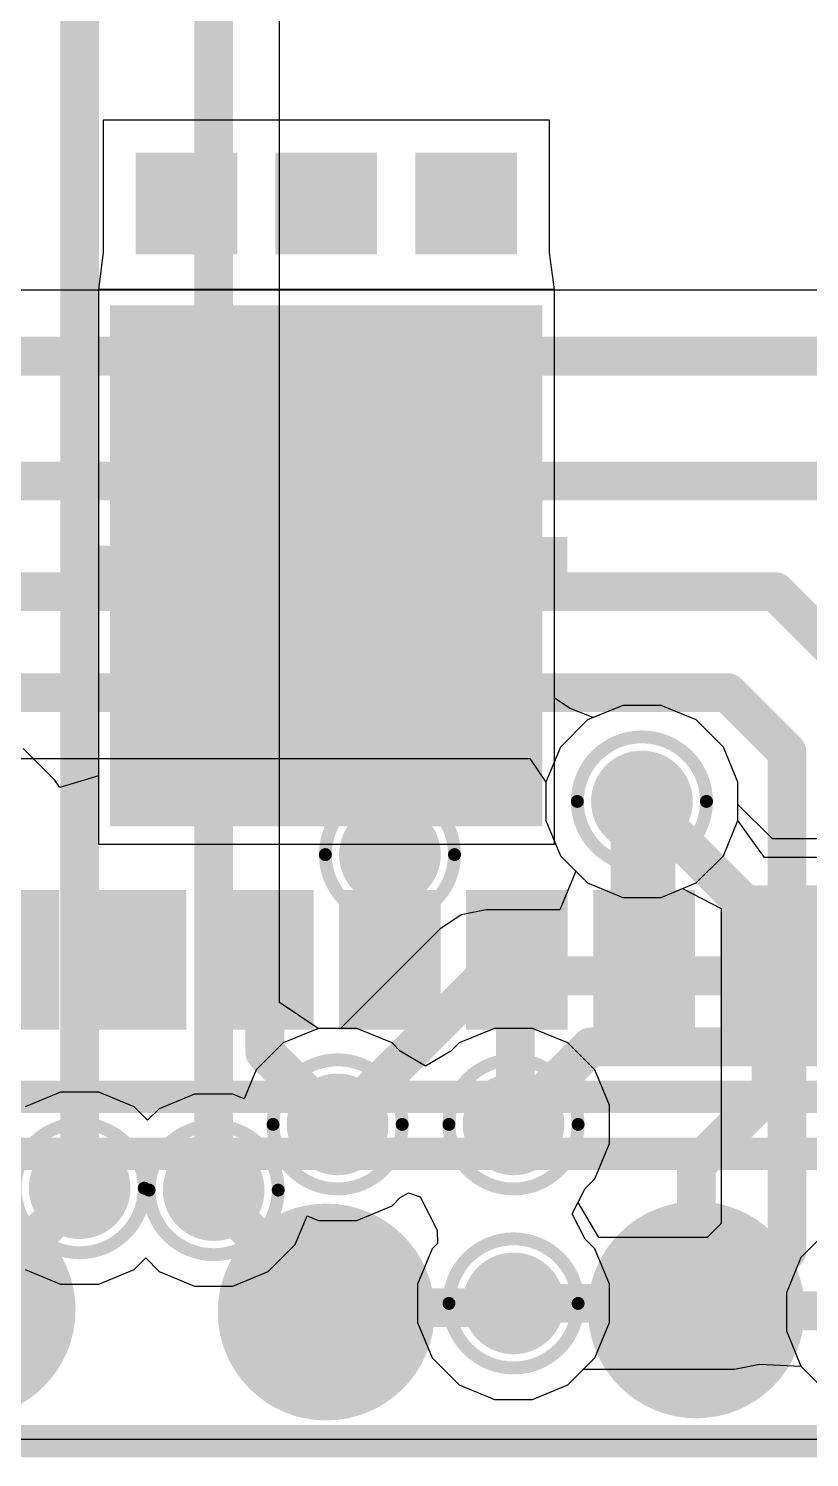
# Model space of a CAD drawing. Header units: inches. Extents: x -10 to 344, y -7 to 75.
# Drawn here: x 34.79 to 37.86, y 0.19 to 5.81 of the extents above; entities that cross this region are included whole.
import ezdxf

# ---------------------------------------------------------------- set-up
doc = ezdxf.new("R2010")
doc.units = ezdxf.units.IN
for name, color, linetype in [('Bottom Layer', 5, 'Continuous'), ('Bottom Paste', 16, 'Continuous'), ('Bottom Solder', 6, 'Continuous'), ('Drill Drawing', 1, 'Continuous'), ('Mid Layer 1', 16, 'Continuous'), ('Mid Layer 2', 76, 'Continuous'), ('Top Layer', 1, 'Continuous'), ('Top Overlay', 2, 'Continuous'), ('Top Paste', 8, 'Continuous'), ('Top Solder', 216, 'Continuous'), ('Via Holes', 16, 'Continuous')]:
    doc.layers.add(name, color=color, linetype=linetype)

# ---------------------------------------------------------------- blocks, each defined once
blk = doc.blocks.new('NRF9151_LACA_R_30')
at = {"layer": 'Top Layer'}
for points in [[(-1.59999934, 5.35000327), (-1.59999934, 4.90000417), (-1.89999874, 4.90000417), (-1.89999874, 5.35000327)], [(-1.0999978, 5.35000327), (-1.0999978, 4.90000417), (-1.3999972, 4.90000417), (-1.3999972, 5.35000327)], [(-0.5999987999999999, 5.35000327), (-0.5999987999999999, 4.90000417), (-0.8999982, 4.90000417), (-0.8999982, 5.35000327)], [(-0.09999726000000002, 5.35000327), (-0.09999725999999998, 4.90000417), (-0.3999966599999999, 4.90000417), (-0.3999966599999999, 5.35000327)], [(0.40000174, 5.35000327), (0.40000174, 4.90000417), (0.10000234, 4.90000417), (0.10000234, 5.35000327)], [(0.9000032799999999, 5.35000327), (0.9000032799999999, 4.90000417), (0.6000038799999999, 4.90000417), (0.6000038799999999, 5.35000327)], [(1.39997688, 5.35000327), (1.39997688, 4.90000417), (1.09997748, 4.90000417), (1.09997748, 5.35000327)], [(-0.79999713, 4.55000487), (0.8000022099999999, 4.55000487), (0.8000022099999999, 2.60000369), (-0.79999713, 2.60000369)], [(-0.3999966599999999, 2.30000302), (-0.3999966599999999, 2.00000362), (-0.69999606, 2.00000362), (-0.69999606, 2.30000302)], [(0.15000224, 2.30000302), (0.15000224, 2.00000362), (-0.14999716, 2.00000362), (-0.14999716, 2.30000302)], [(0.7000011399999999, 2.30000302), (0.7000011399999999, 2.00000362), (0.40000174, 2.00000362), (0.40000174, 2.30000302)]]:
    blk.add_hatch(color=1, dxfattribs=at).paths.add_polyline_path(points)
at = {"layer": 'Top Paste'}
for points in [[(-1.59999934, 5.35000327), (-1.59999934, 4.90000417), (-1.89999874, 4.90000417), (-1.89999874, 5.35000327)], [(-1.0999978, 5.35000327), (-1.0999978, 4.90000417), (-1.3999972, 4.90000417), (-1.3999972, 5.35000327)], [(-0.5999987999999999, 5.35000327), (-0.5999987999999999, 4.90000417), (-0.8999982, 4.90000417), (-0.8999982, 5.35000327)], [(-0.09999726000000002, 5.35000327), (-0.09999725999999998, 4.90000417), (-0.3999966599999999, 4.90000417), (-0.3999966599999999, 5.35000327)], [(0.40000174, 5.35000327), (0.40000174, 4.90000417), (0.10000234, 4.90000417), (0.10000234, 5.35000327)], [(0.9000032799999999, 5.35000327), (0.9000032799999999, 4.90000417), (0.6000038799999999, 4.90000417), (0.6000038799999999, 5.35000327)], [(1.39997688, 5.35000327), (1.39997688, 4.90000417), (1.09997748, 4.90000417), (1.09997748, 5.35000327)], [(-0.79999713, 4.55000487), (0.8000022099999999, 4.55000487), (0.8000022099999999, 2.60000369), (-0.79999713, 2.60000369)], [(-0.3999966599999999, 2.30000302), (-0.3999966599999999, 2.00000362), (-0.69999606, 2.00000362), (-0.69999606, 2.30000302)], [(0.15000224, 2.30000302), (0.15000224, 2.00000362), (-0.14999716, 2.00000362), (-0.14999716, 2.30000302)], [(0.7000011399999999, 2.30000302), (0.7000011399999999, 2.00000362), (0.40000174, 2.00000362), (0.40000174, 2.30000302)]]:
    blk.add_hatch(color=8, dxfattribs=at).paths.add_polyline_path(points)
at = {"layer": 'Top Solder'}
for points in [[(-1.54999944, 5.40000317), (-1.54999944, 4.850004269999999), (-1.94999864, 4.850004269999999), (-1.94999864, 5.40000317)], [(-1.0499979, 5.40000317), (-1.0499979, 4.850004269999999), (-1.4499971, 4.850004269999999), (-1.4499971, 5.40000317)], [(-0.5499989, 5.40000317), (-0.5499989, 4.850004269999999), (-0.9499980999999998, 4.850004269999999), (-0.9499980999999998, 5.40000317)], [(-0.04999736, 5.40000317), (-0.04999736, 4.850004269999999), (-0.44999656, 4.850004269999999), (-0.44999656, 5.40000317)], [(0.4500016399999999, 5.40000317), (0.4500016399999999, 4.850004269999999), (0.05000244, 4.850004269999999), (0.05000244, 5.40000317)], [(0.9500031800000001, 5.40000317), (0.9500031800000001, 4.850004269999999), (0.5500039800000001, 4.850004269999999), (0.5500039800000001, 5.40000317)], [(1.44997678, 5.40000317), (1.44997678, 4.850004269999999), (1.04997758, 4.850004269999999), (1.04997758, 5.40000317)], [(-0.8499970299999999, 4.60000477), (0.8500021099999999, 4.60000477), (0.8500021099999999, 2.55000379), (-0.8499970299999999, 2.55000379)], [(-0.34999676, 2.35000292), (-0.34999676, 1.95000372), (-0.7499959599999999, 1.95000372), (-0.7499959599999999, 2.35000292)], [(0.20000214, 2.35000292), (0.20000214, 1.95000372), (-0.19999706, 1.95000372), (-0.19999706, 2.35000292)], [(0.75000104, 2.35000292), (0.75000104, 1.95000372), (0.35000184, 1.95000372), (0.35000184, 2.35000292)]]:
    blk.add_hatch(color=216, dxfattribs=at).paths.add_polyline_path(points)
at = {"layer": 'Top Overlay'}
blk.add_lwpolyline([(6.1468, 5.6642, 0.127, 0.127, 0), (-6.1468, 5.6642, 0.127, 0.127, 0)], format="xyseb", dxfattribs=at)
blk = doc.blocks.new('T____________0_5___B_32')
at = {"layer": 'Bottom Layer'}
h = blk.add_hatch(color=5, dxfattribs=at)
edge = h.paths.add_edge_path()
edge.add_arc((0, 0), 0.32500062, 0, 360)
at = {"layer": 'Bottom Paste'}
h = blk.add_hatch(color=16, dxfattribs=at)
edge = h.paths.add_edge_path()
edge.add_arc((0, 0), 0.32500062, 0, 360)
at = {"layer": 'Bottom Solder'}
h = blk.add_hatch(color=6, dxfattribs=at)
edge = h.paths.add_edge_path()
edge.add_arc((0, 0), 0.4266006199999999, 0, 360)
blk = doc.blocks.new('T____________0_5___B_33')
at = {"layer": 'Bottom Layer'}
h = blk.add_hatch(color=5, dxfattribs=at)
edge = h.paths.add_edge_path()
edge.add_arc((0, 0), 0.32500062, 0, 360)
at = {"layer": 'Bottom Paste'}
h = blk.add_hatch(color=16, dxfattribs=at)
edge = h.paths.add_edge_path()
edge.add_arc((0, 0), 0.32500062, 0, 360)
at = {"layer": 'Bottom Solder'}
h = blk.add_hatch(color=6, dxfattribs=at)
edge = h.paths.add_edge_path()
edge.add_arc((0, 0), 0.4266006199999999, 0, 360)
blk = doc.blocks.new('T____________0_5___36')
at = {"layer": 'Top Layer'}
h = blk.add_hatch(color=1, dxfattribs=at)
edge = h.paths.add_edge_path()
edge.add_arc((0, 0), 0.32500062, 0, 360)
at = {"layer": 'Top Paste'}
h = blk.add_hatch(color=8, dxfattribs=at)
edge = h.paths.add_edge_path()
edge.add_arc((0, 0), 0.32500062, 0, 360)
at = {"layer": 'Top Solder'}
h = blk.add_hatch(color=216, dxfattribs=at)
edge = h.paths.add_edge_path()
edge.add_arc((0, 0), 0.4266006199999999, 0, 360)
blk = doc.blocks.new('T____________0_5___37')
at = {"layer": 'Top Layer'}
h = blk.add_hatch(color=1, dxfattribs=at)
edge = h.paths.add_edge_path()
edge.add_arc((0, 0), 0.32500062, 0, 360)
at = {"layer": 'Top Paste'}
h = blk.add_hatch(color=8, dxfattribs=at)
edge = h.paths.add_edge_path()
edge.add_arc((0, 0), 0.32500062, 0, 360)
at = {"layer": 'Top Solder'}
h = blk.add_hatch(color=216, dxfattribs=at)
edge = h.paths.add_edge_path()
edge.add_arc((0, 0), 0.4266006199999999, 0, 360)
blk = doc.blocks.new('T____________0_5___B_40')
at = {"layer": 'Bottom Layer'}
h = blk.add_hatch(color=5, dxfattribs=at)
edge = h.paths.add_edge_path()
edge.add_arc((0, 0), 0.32500062, 0, 360)
at = {"layer": 'Bottom Paste'}
h = blk.add_hatch(color=16, dxfattribs=at)
edge = h.paths.add_edge_path()
edge.add_arc((0, 0), 0.32500062, 0, 360)
at = {"layer": 'Bottom Solder'}
h = blk.add_hatch(color=6, dxfattribs=at)
edge = h.paths.add_edge_path()
edge.add_arc((0, 0), 0.4266006199999999, 0, 360)
blk = doc.blocks.new('T____________0_5___43')
at = {"layer": 'Top Layer'}
h = blk.add_hatch(color=1, dxfattribs=at)
edge = h.paths.add_edge_path()
edge.add_arc((0, 0), 0.32500062, 0, 360)
at = {"layer": 'Top Paste'}
h = blk.add_hatch(color=8, dxfattribs=at)
edge = h.paths.add_edge_path()
edge.add_arc((0, 0), 0.32500062, 0, 360)
at = {"layer": 'Top Solder'}
h = blk.add_hatch(color=216, dxfattribs=at)
edge = h.paths.add_edge_path()
edge.add_arc((0, 0), 0.4266006199999999, 0, 360)

msp = doc.modelspace()

# ---------------------------------------------------------------- hatches: boundary and pattern name
at = {"layer": 'Bottom Layer'}
h = msp.add_hatch(color=5, dxfattribs=at)
edge = h.paths.add_edge_path()
edge.add_arc((37.20448998, 2.77075138), 0.1999996, 0, 360)
h = msp.add_hatch(color=5, dxfattribs=at)
edge = h.paths.add_edge_path()
edge.add_arc((36.21339214, 2.56169414), 0.1999996, 0, 360)
h = msp.add_hatch(color=5, dxfattribs=at)
edge = h.paths.add_edge_path()
edge.add_arc((36.00770293999999, 1.50040594), 0.1999996, 0, 360)
h = msp.add_hatch(color=5, dxfattribs=at)
edge = h.paths.add_edge_path()
edge.add_arc((36.69954814, 1.50040594), 0.1999996, 0, 360)
h = msp.add_hatch(color=5, dxfattribs=at)
edge = h.paths.add_edge_path()
edge.add_arc((34.99311264, 1.24954792), 0.1999996, 0, 360)
h = msp.add_hatch(color=5, dxfattribs=at)
edge = h.paths.add_edge_path()
edge.add_arc((35.52010929999999, 1.24197872), 0.1999996, 0, 360)
h = msp.add_hatch(color=5, dxfattribs=at)
edge = h.paths.add_edge_path()
edge.add_arc((36.69954814, 0.7962976199999999), 0.1999996, 0, 360)
at = {"layer": 'Mid Layer 1'}
h = msp.add_hatch(color=16, dxfattribs=at)
edge = h.paths.add_edge_path()
edge.add_arc((37.20448998, 2.77075138), 0.1999996, 0, 360)
h = msp.add_hatch(color=16, dxfattribs=at)
edge = h.paths.add_edge_path()
edge.add_arc((36.21339214, 2.56169414), 0.1999996, 0, 360)
h = msp.add_hatch(color=16, dxfattribs=at)
edge = h.paths.add_edge_path()
edge.add_arc((36.00770293999999, 1.50040594), 0.1999996, 0, 360)
h = msp.add_hatch(color=16, dxfattribs=at)
edge = h.paths.add_edge_path()
edge.add_arc((36.69954814, 1.50040594), 0.1999996, 0, 360)
h = msp.add_hatch(color=16, dxfattribs=at)
edge = h.paths.add_edge_path()
edge.add_arc((34.99311264, 1.24954792), 0.1999996, 0, 360)
h = msp.add_hatch(color=16, dxfattribs=at)
edge = h.paths.add_edge_path()
edge.add_arc((35.52010929999999, 1.24197872), 0.1999996, 0, 360)
h = msp.add_hatch(color=16, dxfattribs=at)
edge = h.paths.add_edge_path()
edge.add_arc((36.69954814, 0.7962976199999999), 0.1999996, 0, 360)
at = {"layer": 'Mid Layer 2'}
h = msp.add_hatch(color=76, dxfattribs=at)
edge = h.paths.add_edge_path()
edge.add_arc((37.20448998, 2.77075138), 0.1999996, 0, 360)
h = msp.add_hatch(color=76, dxfattribs=at)
edge = h.paths.add_edge_path()
edge.add_arc((36.21339214, 2.56169414), 0.1999996, 0, 360)
h = msp.add_hatch(color=76, dxfattribs=at)
edge = h.paths.add_edge_path()
edge.add_arc((36.00770293999999, 1.50040594), 0.1999996, 0, 360)
h = msp.add_hatch(color=76, dxfattribs=at)
edge = h.paths.add_edge_path()
edge.add_arc((36.69954814, 1.50040594), 0.1999996, 0, 360)
h = msp.add_hatch(color=76, dxfattribs=at)
edge = h.paths.add_edge_path()
edge.add_arc((34.99311264, 1.24954792), 0.1999996, 0, 360)
h = msp.add_hatch(color=76, dxfattribs=at)
edge = h.paths.add_edge_path()
edge.add_arc((35.52010929999999, 1.24197872), 0.1999996, 0, 360)
h = msp.add_hatch(color=76, dxfattribs=at)
edge = h.paths.add_edge_path()
edge.add_arc((36.69954814, 0.7962976199999999), 0.1999996, 0, 360)
at = {"layer": 'Top Layer'}
for points in [[(35.96287448, 3.7769419), (35.01523604, 3.7769419), (35.01523604, 3.58491282), (35.96287448, 3.58491282)], [(36.6009428, 3.61825032), (36.91050784, 3.61825032), (36.91050784, 3.8102794), (36.6009428, 3.8102794)]]:
    msp.add_hatch(color=1, dxfattribs=at).paths.add_polyline_path(points)
h = msp.add_hatch(color=1, dxfattribs=at)
edge = h.paths.add_edge_path()
edge.add_arc((37.20448998, 2.77075138), 0.1999996, 0, 360)
h = msp.add_hatch(color=1, dxfattribs=at)
edge = h.paths.add_edge_path()
edge.add_arc((36.21339214, 2.56169414), 0.1999996, 0, 360)
h = msp.add_hatch(color=1, dxfattribs=at)
edge = h.paths.add_edge_path()
edge.add_arc((36.00770293999999, 1.50040594), 0.1999996, 0, 360)
h = msp.add_hatch(color=1, dxfattribs=at)
edge = h.paths.add_edge_path()
edge.add_arc((36.69954814, 1.50040594), 0.1999996, 0, 360)
h = msp.add_hatch(color=1, dxfattribs=at)
edge = h.paths.add_edge_path()
edge.add_arc((34.99311264, 1.24954792), 0.1999996, 0, 360)
h = msp.add_hatch(color=1, dxfattribs=at)
edge = h.paths.add_edge_path()
edge.add_arc((35.52010929999999, 1.24197872), 0.1999996, 0, 360)
h = msp.add_hatch(color=1, dxfattribs=at)
edge = h.paths.add_edge_path()
edge.add_arc((36.69954814, 0.7962976199999999), 0.1999996, 0, 360)
at = {"layer": 'Via Holes'}
h = msp.add_hatch(color=7, dxfattribs=at)
edge = h.paths.add_edge_path()
edge.add_arc((37.20448998, 2.77075138), 0.0999998, 0, 360)
h = msp.add_hatch(color=7, dxfattribs=at)
edge = h.paths.add_edge_path()
edge.add_arc((36.21339214, 2.56169414), 0.0999998, 0, 360)
h = msp.add_hatch(color=7, dxfattribs=at)
edge = h.paths.add_edge_path()
edge.add_arc((36.00770293999999, 1.50040594), 0.0999998, 0, 360)
h = msp.add_hatch(color=7, dxfattribs=at)
edge = h.paths.add_edge_path()
edge.add_arc((36.69954814, 1.50040594), 0.0999998, 0, 360)
h = msp.add_hatch(color=7, dxfattribs=at)
edge = h.paths.add_edge_path()
edge.add_arc((34.99311264, 1.24954792), 0.0999998, 0, 360)
h = msp.add_hatch(color=7, dxfattribs=at)
edge = h.paths.add_edge_path()
edge.add_arc((35.52010929999999, 1.24197872), 0.0999998, 0, 360)
h = msp.add_hatch(color=7, dxfattribs=at)
edge = h.paths.add_edge_path()
edge.add_arc((36.69954814, 0.7962976199999999), 0.0999998, 0, 360)

# ---------------------------------------------------------------- linework, layer by layer
at = {"layer": 'Bottom Layer'}
for p, q in [((35.77908516, 1.97959472), (35.77908516, 10.2238683)), ((37.12934154, 3.14855098), (36.99048482, 3.09103522)), ((37.27963842, 3.14855098), (37.12934154, 3.14855098)), ((37.41849514, 3.09103522), (37.27963842, 3.14855098)), ((36.99048482, 3.09103522), (36.88420614, 2.98475654)), ((37.52477382, 2.98475654), (37.41849514, 3.09103522)), ((36.88420614, 2.98475654), (36.82669038, 2.84589982)), ((37.58228957999999, 2.84589982), (37.52477382, 2.98475654)), ((36.82669038, 2.84589982), (36.82669038, 2.69560294)), ((37.58228957999999, 2.75919946), (37.58228957999999, 2.84589982)), ((37.71821768, 2.62327136), (37.58228957999999, 2.75919946)), ((36.82669038, 2.69560294), (36.88420614, 2.55674622)), ((40.27835988, 2.62327136), (37.71821768, 2.62327136)), ((36.88420614, 2.55674622), (36.944681, 2.49627136)), ((36.944681, 2.49627136), (36.88155438, 2.34387136)), ((36.49308678, 2.32415842), (36.40906866, 2.26801934)), ((36.5921925, 2.34387136), (36.49308678, 2.32415842)), ((36.88155438, 2.34387136), (36.5921925, 2.34387136)), ((36.40906866, 2.26801934), (36.01925486, 1.87820554)), ((35.9314877, 1.87776358), (35.77908516, 1.97959472)), ((35.93255449999999, 1.87820554), (35.9314877, 1.87776358)), ((36.01925486, 1.87820554), (35.93255449999999, 1.87820554))]:
    msp.add_line(p, q, dxfattribs=at)
for points in [[(35.52010929999999, 1.24197872, 0.1524, 0.1524, 0), (35.52010929999999, 10.2238683, 0.1524, 0.1524, 0)], [(34.99311264, 1.24954792, 0.1524, 0.1524, 0), (34.99311264, 9.743958159999998, 0.1524, 0.1524, 0)], [(37.20448998, 2.77075138, 0.1524, 0.1524, 0), (37.61094586, 2.3642955, 0.1524, 0.1524, 0)], [(37.61094586, 2.3642955, 0.1524, 0.1524, 0), (42.86479362, 2.3642955, 0.1524, 0.1524, 0)], [(36.00770293999999, 1.50040594, 0.1524, 0.1524, 0), (36.5921925, 2.0848955, 0.1524, 0.1524, 0)], [(36.5921925, 2.0848955, 0.1524, 0.1524, 0), (43.1556033, 2.0848955, 0.1524, 0.1524, 0)], [(36.70092228, 1.50311866, 0.1524, 0.1524, 0), (37.00329912, 1.8054955, 0.1524, 0.1524, 0)], [(37.00329912, 1.8054955, 0.1524, 0.1524, 0), (43.44641298, 1.8054955, 0.1524, 0.1524, 0)], [(36.69954814, 1.50311866, 0.1524, 0.1524, 0), (36.70092228, 1.50311866, 0.1524, 0.1524, 0)], [(35.95939976, 0.7658582599999999, 0.1524, 0.1524, 0), (35.97288461999999, 0.77934312, 0.1524, 0.1524, 0)], [(35.97288461999999, 0.77934312, 0.1524, 0.1524, 0), (36.68259363999999, 0.77934312, 0.1524, 0.1524, 0)], [(36.68259363999999, 0.77934312, 0.1524, 0.1524, 0), (36.69954814, 0.7962976199999999, 0.1524, 0.1524, 0)], [(37.41493913999999, 0.77436726, 0.1524, 0.1524, 0), (37.42221116, 0.76709524, 0.1524, 0.1524, 0)], [(37.42221116, 0.76709524, 0.1524, 0.1524, 0), (38.14654296, 0.76709524, 0.1524, 0.1524, 0)]]:
    msp.add_lwpolyline(points, format="xyseb", dxfattribs=at)
for points in [[(37.16638998, 2.77075138, 0.0762, 0.0762, 1), (37.24258998, 2.77075138, 0.0762, 0.0762, 1)], [(37.57284586, 2.3642955, 0.0762, 0.0762, 1), (37.64904585999999, 2.3642955, 0.0762, 0.0762, 1)], [(37.57284586, 2.3642955, 0.0762, 0.0762, 1), (37.64904585999999, 2.3642955, 0.0762, 0.0762, 1)], [(36.5540925, 2.0848955, 0.0762, 0.0762, 1), (36.6302925, 2.0848955, 0.0762, 0.0762, 1)], [(36.5540925, 2.0848955, 0.0762, 0.0762, 1), (36.6302925, 2.0848955, 0.0762, 0.0762, 1)], [(36.96519912, 1.8054955, 0.0762, 0.0762, 1), (37.04139911999999, 1.8054955, 0.0762, 0.0762, 1)], [(36.96519912, 1.8054955, 0.0762, 0.0762, 1), (37.04139911999999, 1.8054955, 0.0762, 0.0762, 1)], [(35.96960294, 1.50040594, 0.0762, 0.0762, 1), (36.04580293999999, 1.50040594, 0.0762, 0.0762, 1)], [(36.66144814, 1.50311866, 0.0762, 0.0762, 1), (36.73764814, 1.50311866, 0.0762, 0.0762, 1)], [(36.66282228, 1.50311866, 0.0762, 0.0762, 1), (36.73902228, 1.50311866, 0.0762, 0.0762, 1)], [(36.66282228, 1.50311866, 0.0762, 0.0762, 1), (36.73902228, 1.50311866, 0.0762, 0.0762, 1)], [(34.95501264, 1.24954792, 0.0762, 0.0762, 1), (35.03121263999999, 1.24954792, 0.0762, 0.0762, 1)], [(35.48200929999999, 1.24197872, 0.0762, 0.0762, 1), (35.5582093, 1.24197872, 0.0762, 0.0762, 1)], [(35.93478461999999, 0.77934312, 0.0762, 0.0762, 1), (36.01098462, 0.77934312, 0.0762, 0.0762, 1)], [(35.93478461999999, 0.77934312, 0.0762, 0.0762, 1), (36.01098462, 0.77934312, 0.0762, 0.0762, 1)], [(36.64449364, 0.77934312, 0.0762, 0.0762, 1), (36.72069364, 0.77934312, 0.0762, 0.0762, 1)], [(36.64449364, 0.77934312, 0.0762, 0.0762, 1), (36.72069364, 0.77934312, 0.0762, 0.0762, 1)], [(36.66144814, 0.7962976199999999, 0.0762, 0.0762, 1), (36.73764814, 0.7962976199999999, 0.0762, 0.0762, 1)], [(37.37683913999999, 0.77436726, 0.0762, 0.0762, 1), (37.45303914, 0.77436726, 0.0762, 0.0762, 1)], [(37.38411116, 0.76709524, 0.0762, 0.0762, 1), (37.46031116, 0.76709524, 0.0762, 0.0762, 1)], [(37.38411116, 0.76709524, 0.0762, 0.0762, 1), (37.46031116, 0.76709524, 0.0762, 0.0762, 1)], [(35.92129976, 0.7658582599999999, 0.0762, 0.0762, 1), (35.99749976, 0.7658582599999999, 0.0762, 0.0762, 1)]]:
    msp.add_lwpolyline(points, format="xyseb", close=True, dxfattribs=at)
at = {"layer": 'Drill Drawing'}
for points in [[(37.45848998, 2.77075138, 0.0508, 0.0508, 1), (36.95048998, 2.77075138, 0.0508, 0.0508, 1)], [(36.46739214, 2.56169414, 0.0508, 0.0508, 1), (35.95939214, 2.56169414, 0.0508, 0.0508, 1)], [(36.93778998, 2.77075138, 0.0254, 0.0254, 1), (36.96318998, 2.77075138, 0.0254, 0.0254, 1)], [(37.44578997999999, 2.77075138, 0.0254, 0.0254, 1), (37.47118998, 2.77075138, 0.0254, 0.0254, 1)], [(35.94669214, 2.56169414, 0.0254, 0.0254, 1), (35.97209214, 2.56169414, 0.0254, 0.0254, 1)], [(36.45469213999999, 2.56169414, 0.0254, 0.0254, 1), (36.48009214, 2.56169414, 0.0254, 0.0254, 1)], [(36.26170293999999, 1.50040594, 0.0508, 0.0508, 1), (35.75370294, 1.50040594, 0.0508, 0.0508, 1)], [(36.95354814, 1.50040594, 0.0508, 0.0508, 1), (36.44554814, 1.50040594, 0.0508, 0.0508, 1)], [(35.24711264, 1.24954792, 0.0508, 0.0508, 1), (34.73911264, 1.24954792, 0.0508, 0.0508, 1)], [(35.7741093, 1.24197872, 0.0508, 0.0508, 1), (35.2661093, 1.24197872, 0.0508, 0.0508, 1)], [(35.74100293999999, 1.50040594, 0.0254, 0.0254, 1), (35.76640294, 1.50040594, 0.0254, 0.0254, 1)], [(36.24900294, 1.50040594, 0.0254, 0.0254, 1), (36.27440294, 1.50040594, 0.0254, 0.0254, 1)], [(36.43284814, 1.50040594, 0.0254, 0.0254, 1), (36.45824813999999, 1.50040594, 0.0254, 0.0254, 1)], [(36.94084814, 1.50040594, 0.0254, 0.0254, 1), (36.96624814, 1.50040594, 0.0254, 0.0254, 1)], [(35.23441264, 1.24954792, 0.0254, 0.0254, 1), (35.25981264, 1.24954792, 0.0254, 0.0254, 1)], [(35.2534093, 1.24197872, 0.0254, 0.0254, 1), (35.2788093, 1.24197872, 0.0254, 0.0254, 1)], [(35.7614093, 1.24197872, 0.0254, 0.0254, 1), (35.78680929999999, 1.24197872, 0.0254, 0.0254, 1)], [(36.95354814, 0.7962976199999999, 0.0508, 0.0508, 1), (36.44554814, 0.7962976199999999, 0.0508, 0.0508, 1)], [(36.43284814, 0.7962976199999999, 0.0254, 0.0254, 1), (36.45824813999999, 0.7962976199999999, 0.0254, 0.0254, 1)], [(36.94084814, 0.7962976199999999, 0.0254, 0.0254, 1), (36.96624814, 0.7962976199999999, 0.0254, 0.0254, 1)]]:
    msp.add_lwpolyline(points, format="xyseb", close=True, dxfattribs=at)
at = {"layer": 'Mid Layer 1'}
for p, q in [((37.12934154, 3.14855098), (36.99048482, 3.09103522)), ((37.27963842, 3.14855098), (37.12934154, 3.14855098)), ((37.41849514, 3.09103522), (37.27963842, 3.14855098)), ((36.99048482, 3.09103522), (36.88420614, 2.98475654)), ((37.52477382, 2.98475654), (37.41849514, 3.09103522)), ((36.88420614, 2.98475654), (36.82669038, 2.84589982)), ((37.58228957999999, 2.84589982), (37.52477382, 2.98475654)), ((36.82669038, 2.84589982), (36.82669038, 2.69560294)), ((37.58228957999999, 2.69560294), (37.58228957999999, 2.84589982)), ((36.82669038, 2.69560294), (36.88420614, 2.55674622)), ((37.52477382, 2.55674622), (37.58228957999999, 2.69560294)), ((36.88420614, 2.55674622), (36.99048482, 2.45046754)), ((37.41849514, 2.45046754), (37.52477382, 2.55674622)), ((36.99048482, 2.45046754), (37.12934154, 2.39295178)), ((37.27963842, 2.39295178), (37.41849514, 2.45046754)), ((37.12934154, 2.39295178), (37.27963842, 2.39295178)), ((35.93255449999999, 1.87820554), (35.79369778, 1.82068978)), ((36.08285138, 1.87820554), (35.93255449999999, 1.87820554)), ((36.2217081, 1.82068978), (36.08285138, 1.87820554)), ((36.6243997, 1.87820554), (36.48554298, 1.82068978)), ((36.77469658, 1.87820554), (36.6243997, 1.87820554)), ((36.9135533, 1.82068978), (36.77469658, 1.87820554)), ((35.79369778, 1.82068978), (35.68741909999999, 1.7144111)), ((36.25406516, 1.78833272), (36.2217081, 1.82068978)), ((36.48554298, 1.82068978), (36.45318592, 1.78833272)), ((37.01983198, 1.7144111), (36.9135533, 1.82068978)), ((36.35362554, 1.72955204), (36.25406516, 1.78833272)), ((36.45318592, 1.78833272), (36.35362554, 1.72955204)), ((35.68741909999999, 1.7144111), (35.64046466, 1.60105344)), ((37.07734774, 1.57555438), (37.01983198, 1.7144111)), ((34.91796419999999, 1.62734752), (34.77910747999999, 1.56983176)), ((35.06826108, 1.62734752), (34.91796419999999, 1.62734752)), ((35.2071178, 1.56983176), (35.06826108, 1.62734752)), ((35.44496086, 1.61977832), (35.30610414, 1.56226256)), ((35.59525773999999, 1.61977832), (35.44496086, 1.61977832)), ((35.64046466, 1.60105344), (35.59525773999999, 1.61977832)), ((37.07734774, 1.4252575), (37.07734774, 1.57555438)), ((35.2603943, 1.51655526), (35.2071178, 1.56983176)), ((35.30610414, 1.56226256), (35.2603943, 1.51655526)), ((37.01983198, 1.28640078), (37.07734774, 1.4252575)), ((36.92995408, 1.14835178), (36.98134336, 1.24791216)), ((36.98134336, 1.24791216), (37.01983198, 1.28640078)), ((36.2217081, 1.1801221), (36.25406516, 1.21247916)), ((36.25406516, 1.21247916), (36.28682861999999, 1.2318238)), ((36.28682861999999, 1.2318238), (36.33257655999999, 1.21604532)), ((36.33257655999999, 1.21604532), (36.39982559999999, 1.08399072)), ((35.84039314, 1.02797356), (35.88734758, 1.14133122)), ((35.88734758, 1.14133122), (35.93255449999999, 1.12260634)), ((36.08285138, 1.12260634), (36.2217081, 1.1801221)), ((36.98134336, 1.0487914), (36.92995408, 1.14835178)), ((35.93255449999999, 1.12260634), (36.08285138, 1.12260634)), ((36.39982559999999, 1.08399072), (36.40040472, 1.0314432)), ((37.93634018, 1.0835767), (37.8300615, 0.9772980199999999)), ((35.73411445999999, 0.9216948799999999), (35.84039314, 1.02797356)), ((36.40040472, 1.0314432), (36.3792643, 1.01030278)), ((37.01983198, 1.01030278), (36.98134336, 1.0487914)), ((35.2071178, 0.9292640799999999), (35.2528251, 0.9749713799999999)), ((35.2528251, 0.9749713799999999), (35.30610414, 0.9216948799999999)), ((36.3792643, 1.01030278), (36.32174853999999, 0.87144606)), ((37.07734774, 0.87144606), (37.01983198, 1.01030278)), ((37.8300615, 0.9772980199999999), (37.77254574, 0.8384412999999998)), ((34.77910747999999, 0.9292640799999999), (34.91796419999999, 0.8717483199999999)), ((35.06826108, 0.8717483199999999), (35.2071178, 0.9292640799999999)), ((35.30610414, 0.9216948799999999), (35.44496086, 0.86417912)), ((35.59525773999999, 0.86417912), (35.73411445999999, 0.9216948799999999)), ((34.91796419999999, 0.8717483199999999), (35.06826108, 0.8717483199999999)), ((35.44496086, 0.86417912), (35.59525773999999, 0.86417912)), ((36.32174853999999, 0.87144606), (36.32174853999999, 0.72114918)), ((37.07734774, 0.72114918), (37.07734774, 0.87144606)), ((37.77254574, 0.8384412999999998), (37.77254574, 0.68814442)), ((36.32174853999999, 0.72114918), (36.3792643, 0.58229246)), ((37.01983198, 0.58229246), (37.07734774, 0.72114918)), ((37.77254574, 0.68814442), (37.8300615, 0.5492876999999999)), ((36.3792643, 0.58229246), (36.48554298, 0.4760137799999999)), ((36.9135533, 0.4760137799999999), (37.01983198, 0.58229246)), ((37.8300615, 0.5492876999999999), (37.93634018, 0.44300902)), ((36.48554298, 0.4760137799999999), (36.6243997, 0.41849802)), ((36.77469658, 0.41849802), (36.9135533, 0.4760137799999999)), ((36.6243997, 0.41849802), (36.77469658, 0.41849802)), ((37.97787426, 0.26084784), (34.01457256, 0.26084784))]:
    msp.add_line(p, q, dxfattribs=at)
at = {"layer": 'Mid Layer 2'}
for p, q in [((40.98109152, 4.78105216), (31.00548536, 4.78105216)), ((34.57115513999999, 2.9399992), (36.76381267999999, 2.9399992)), ((36.76381267999999, 2.9399992), (36.82669038, 2.84589728)), ((36.82669038, 2.84589728), (36.82669038, 2.69560294)), ((36.82669038, 2.69560294), (36.88420614, 2.55674622)), ((36.88420614, 2.55674622), (36.99048482, 2.45046754)), ((36.99048482, 2.45046754), (37.12934154, 2.39295178)), ((37.27963842, 2.39295178), (37.3639207, 2.42786154)), ((37.3639207, 2.42786154), (37.51632324, 2.34917488)), ((37.12934154, 2.39295178), (37.27963842, 2.39295178)), ((37.51632324, 2.34917488), (37.51632324, 1.11048292)), ((35.93255449999999, 1.87820554), (35.79369778, 1.82068978)), ((36.08285138, 1.87820554), (35.93255449999999, 1.87820554)), ((36.2217081, 1.82068978), (36.08285138, 1.87820554)), ((36.6243997, 1.87820554), (36.48554298, 1.82068978)), ((36.77469658, 1.87820554), (36.6243997, 1.87820554)), ((36.9135533, 1.82068978), (36.77469658, 1.87820554)), ((35.79369778, 1.82068978), (35.68741909999999, 1.7144111)), ((36.25406516, 1.78833272), (36.2217081, 1.82068978)), ((36.48554298, 1.82068978), (36.45318592, 1.78833272)), ((37.01983198, 1.7144111), (36.9135533, 1.82068978)), ((36.35362554, 1.72955204), (36.25406516, 1.78833272)), ((36.45318592, 1.78833272), (36.35362554, 1.72955204)), ((35.68741909999999, 1.7144111), (35.64046466, 1.60105344)), ((37.07734774, 1.57555438), (37.01983198, 1.7144111)), ((34.91796419999999, 1.62734752), (34.77910747999999, 1.56983176)), ((35.06826108, 1.62734752), (34.91796419999999, 1.62734752)), ((35.2071178, 1.56983176), (35.06826108, 1.62734752)), ((35.44496086, 1.61977832), (35.30610414, 1.56226256)), ((35.59525773999999, 1.61977832), (35.44496086, 1.61977832)), ((35.64046466, 1.60105344), (35.59525773999999, 1.61977832)), ((37.07734774, 1.4252575), (37.07734774, 1.57555438)), ((35.2603943, 1.51655526), (35.2071178, 1.56983176)), ((35.30610414, 1.56226256), (35.2603943, 1.51655526)), ((37.01983198, 1.28640078), (37.07734774, 1.4252575)), ((36.9531646, 1.1933174), (36.98134336, 1.24791216)), ((36.98134336, 1.24791216), (37.01983198, 1.28640078)), ((36.2217081, 1.1801221), (36.25406516, 1.21247916)), ((36.25406516, 1.21247916), (36.28682861999999, 1.2318238)), ((36.28682861999999, 1.2318238), (36.33257655999999, 1.21604532)), ((36.33257655999999, 1.21604532), (36.39982559999999, 1.08399072)), ((37.03488909999999, 1.05527348), (36.9531646, 1.1933174)), ((35.84039314, 1.02797356), (35.88734758, 1.14133122)), ((35.88734758, 1.14133122), (35.93255449999999, 1.12260634)), ((36.08285138, 1.12260634), (36.2217081, 1.1801221)), ((35.93255449999999, 1.12260634), (36.08285138, 1.12260634)), ((36.39982559999999, 1.08399072), (36.40040472, 1.0314432)), ((37.51632324, 1.11048292), (37.4611138, 1.05527348)), ((35.73411445999999, 0.9216948799999999), (35.84039314, 1.02797356)), ((36.40040472, 1.0314432), (36.3792643, 1.01030278)), ((37.4611138, 1.05527348), (37.03488909999999, 1.05527348)), ((35.2071178, 0.9292640799999999), (35.2528251, 0.9749713799999999)), ((35.2528251, 0.9749713799999999), (35.30610414, 0.9216948799999999)), ((36.3792643, 1.01030278), (36.32174853999999, 0.87144606)), ((34.77910747999999, 0.9292640799999999), (34.91796419999999, 0.8717483199999999)), ((35.06826108, 0.8717483199999999), (35.2071178, 0.9292640799999999)), ((35.30610414, 0.9216948799999999), (35.44496086, 0.86417912)), ((35.59525773999999, 0.86417912), (35.73411445999999, 0.9216948799999999)), ((34.91796419999999, 0.8717483199999999), (35.06826108, 0.8717483199999999)), ((35.44496086, 0.86417912), (35.59525773999999, 0.86417912)), ((36.32174853999999, 0.87144606), (36.32174853999999, 0.72114918)), ((36.32174853999999, 0.72114918), (36.3792643, 0.58229246)), ((36.3792643, 0.58229246), (36.48554298, 0.4760137799999999)), ((36.9135533, 0.4760137799999999), (36.97486128, 0.53732176)), ((36.97486128, 0.53732176), (37.56838562, 0.53732176)), ((37.56838562, 0.53732176), (37.66748879999999, 0.5570346999999999)), ((37.66748879999999, 0.5570346999999999), (37.83006404, 0.5492851599999999)), ((37.83006404, 0.5492851599999999), (37.93634018, 0.44300902)), ((36.48554298, 0.4760137799999999), (36.6243997, 0.41849802)), ((36.77469658, 0.41849802), (36.9135533, 0.4760137799999999)), ((36.6243997, 0.41849802), (36.77469658, 0.41849802)), ((37.97787426, 0.26084784), (34.01457256, 0.26084784))]:
    msp.add_line(p, q, dxfattribs=at)
for points in [[(30.73017222, 4.5220763, 0.1524, 0.1524, 0), (41.08836333999999, 4.5220763, 0.1524, 0.1524, 0)], [(30.95966884, 4.03097746, 0.1524, 0.1524, 0), (41.31464178, 4.03097746, 0.1524, 0.1524, 0)], [(31.86958574, 3.5954589, 0.1524, 0.1524, 0), (37.7303411, 3.5954589, 0.1524, 0.1524, 0)], [(37.7303411, 3.5954589, 0.1524, 0.1524, 0), (38.15034533999999, 3.175454659999999, 0.1524, 0.1524, 0)], [(31.36286844, 3.19897506, 0.1524, 0.1524, 0), (37.54137017999999, 3.19897506, 0.1524, 0.1524, 0)], [(37.54137017999999, 3.19897506, 0.1524, 0.1524, 0), (37.7752991, 2.96504614, 0.1524, 0.1524, 0)], [(37.7752991, 1.0032111, 0.1524, 0.1524, 0), (37.7752991, 2.96504614, 0.1524, 0.1524, 0)], [(37.56838562, 0.7962976199999999, 0.1524, 0.1524, 0), (37.7752991, 1.0032111, 0.1524, 0.1524, 0)], [(36.69954814, 0.7962976199999999, 0.1524, 0.1524, 0), (37.56838562, 0.7962976199999999, 0.1524, 0.1524, 0)]]:
    msp.add_lwpolyline(points, format="xyseb", dxfattribs=at)
for points in [[(37.6922411, 3.5954589, 0.0762, 0.0762, 1), (37.7684411, 3.5954589, 0.0762, 0.0762, 1)], [(37.6922411, 3.5954589, 0.0762, 0.0762, 1), (37.7684411, 3.5954589, 0.0762, 0.0762, 1)], [(37.50327018, 3.19897506, 0.0762, 0.0762, 1), (37.57947017999999, 3.19897506, 0.0762, 0.0762, 1)], [(37.50327018, 3.19897506, 0.0762, 0.0762, 1), (37.57947017999999, 3.19897506, 0.0762, 0.0762, 1)], [(37.7371991, 2.96504614, 0.0762, 0.0762, 1), (37.8133991, 2.96504614, 0.0762, 0.0762, 1)], [(37.7371991, 2.96504614, 0.0762, 0.0762, 1), (37.8133991, 2.96504614, 0.0762, 0.0762, 1)], [(37.7371991, 1.0032111, 0.0762, 0.0762, 1), (37.8133991, 1.0032111, 0.0762, 0.0762, 1)], [(37.7371991, 1.0032111, 0.0762, 0.0762, 1), (37.8133991, 1.0032111, 0.0762, 0.0762, 1)], [(36.66144814, 0.7962976199999999, 0.0762, 0.0762, 1), (36.73764814, 0.7962976199999999, 0.0762, 0.0762, 1)], [(37.53028562, 0.7962976199999999, 0.0762, 0.0762, 1), (37.60648561999999, 0.7962976199999999, 0.0762, 0.0762, 1)], [(37.53028562, 0.7962976199999999, 0.0762, 0.0762, 1), (37.60648561999999, 0.7962976199999999, 0.0762, 0.0762, 1)]]:
    msp.add_lwpolyline(points, format="xyseb", close=True, dxfattribs=at)
at = {"layer": 'Top Layer'}
for p, q in [((36.840668, 5.4503955), (35.0850708, 5.4503955)), ((35.0850708, 5.4503955), (35.0850708, 4.9297463)), ((36.840668, 4.928712519999999), (36.840668, 5.4503955)), ((35.0850708, 4.9297463), (35.06768704, 4.78455228)), ((36.86054604, 4.78455228), (36.840668, 4.928712519999999)), ((35.06768704, 4.78455228), (35.06768958, 4.649594459999999)), ((35.06768958, 4.78455228), (35.06768958, 2.60246368)), ((36.8605435, 4.78455228), (35.06768958, 4.78455228)), ((36.8605435, 2.60246368), (36.8605435, 4.78455228)), ((36.8605435, 4.6506257), (36.86054604, 4.78455228)), ((35.06768958, 4.649594459999999), (35.06768958, 2.87112202)), ((36.8605435, 3.17662052), (36.8605435, 4.6506257)), ((36.92227819999999, 3.1359602), (36.8605435, 3.17662052)), ((37.12934154, 3.14855098), (37.0129435, 3.10033924)), ((37.27963842, 3.14855098), (37.12934154, 3.14855098)), ((37.41849514, 3.09103522), (37.27963842, 3.14855098)), ((37.0129435, 3.10033924), (36.92227819999999, 3.1359602)), ((37.52477382, 2.98475654), (37.41849514, 3.09103522)), ((34.8960186, 2.85373064), (34.77084994, 2.9788993)), ((37.58228957999999, 2.84589982), (37.52477382, 2.98475654)), ((35.06768958, 2.87112202), (34.91528958, 2.82489148)), ((34.91528958, 2.82489148), (34.8960186, 2.85373064)), ((37.58228957999999, 2.69560548), (37.58228957999999, 2.84589982)), ((37.68710014, 2.55039368), (37.58228957999999, 2.69560548)), ((35.06768958, 2.60246368), (36.8605435, 2.60246368)), ((38.54066967999999, 2.55039368), (37.68710014, 2.55039368))]:
    msp.add_line(p, q, dxfattribs=at)
for points in [[(37.20448998, 2.77075138, 0.254, 0.254, 0), (37.20867844, 2.76656292, 0.254, 0.254, 0)], [(37.20867844, 2.1517864, 0.254, 0.254, 0), (37.20867844, 2.76656292, 0.254, 0.254, 0)], [(36.21313052, 2.56143252, 0.254, 0.254, 0), (36.21339214, 2.56169414, 0.254, 0.254, 0)], [(36.21313052, 2.14785702, 0.254, 0.254, 0), (36.21313052, 2.56143252, 0.254, 0.254, 0)], [(36.2128689, 2.1475954, 0.254, 0.254, 0), (36.21313052, 2.14785702, 0.254, 0.254, 0)], [(37.20867844, 2.1517864, 0.254, 0.254, 0), (37.21286944, 2.1475954, 0.254, 0.254, 0)], [(35.7128699, 2.1475954, 0.1524, 0.1524, 0), (35.72146272, 2.13900258, 0.1524, 0.1524, 0)], [(35.72146272, 1.7832705, 0.1524, 0.1524, 0), (35.72146272, 2.13900258, 0.1524, 0.1524, 0)], [(36.70620802, 2.14093298, 0.1524, 0.1524, 0), (36.71287044, 2.1475954, 0.1524, 0.1524, 0)], [(36.70620802, 1.50977854, 0.1524, 0.1524, 0), (36.70620802, 2.14093298, 0.1524, 0.1524, 0)], [(37.71287098, 1.63512246, 0.1524, 0.1524, 0), (37.71287098, 2.1475954, 0.1524, 0.1524, 0)], [(35.72146272, 1.7832705, 0.1524, 0.1524, 0), (36.00432728, 1.50040594, 0.1524, 0.1524, 0)], [(37.41840878, 1.34066026, 0.1524, 0.1524, 0), (37.71287098, 1.63512246, 0.1524, 0.1524, 0)], [(36.00432728, 1.50040594, 0.1524, 0.1524, 0), (36.00770293999999, 1.50040594, 0.1524, 0.1524, 0)], [(36.69954814, 1.50311866, 0.1524, 0.1524, 0), (36.70620802, 1.50977854, 0.1524, 0.1524, 0)], [(37.41840878, 0.7962976199999999, 0.1524, 0.1524, 0), (37.41840878, 1.34066026, 0.1524, 0.1524, 0)], [(34.5578303, 0.7962976199999999, 0.1524, 0.1524, 0), (34.99311264, 1.23157996, 0.1524, 0.1524, 0)], [(34.99311264, 1.23157996, 0.1524, 0.1524, 0), (34.99311264, 1.24954792, 0.1524, 0.1524, 0)], [(35.52010929999999, 1.22356626, 0.1524, 0.1524, 0), (35.52010929999999, 1.24197872, 0.1524, 0.1524, 0)], [(35.52010929999999, 1.22356626, 0.1524, 0.1524, 0), (35.95588694, 0.7877886199999999, 0.1524, 0.1524, 0)], [(35.95588694, 0.7877886199999999, 0.1524, 0.1524, 0), (35.9628694, 0.7877886199999999, 0.1524, 0.1524, 0)], [(37.41580274, 0.79369158, 0.1524, 0.1524, 0), (37.41840878, 0.7962976199999999, 0.1524, 0.1524, 0)]]:
    msp.add_lwpolyline(points, format="xyseb", dxfattribs=at)
for points in [[(37.14098997999999, 2.77075138, 0.127, 0.127, 1), (37.26798998, 2.77075138, 0.127, 0.127, 1)], [(37.14517844, 2.76656292, 0.127, 0.127, 1), (37.27217844, 2.76656292, 0.127, 0.127, 1)], [(37.14517844, 2.76656292, 0.127, 0.127, 1), (37.27217844, 2.76656292, 0.127, 0.127, 1)], [(36.14963052, 2.56143252, 0.127, 0.127, 1), (36.27663052, 2.56143252, 0.127, 0.127, 1)], [(36.14963052, 2.56143252, 0.127, 0.127, 1), (36.27663052, 2.56143252, 0.127, 0.127, 1)], [(36.14989214, 2.56169414, 0.127, 0.127, 1), (36.27689214, 2.56169414, 0.127, 0.127, 1)], [(36.1493689, 2.1475954, 0.127, 0.127, 1), (36.27636889999999, 2.1475954, 0.127, 0.127, 1)], [(36.14963052, 2.14785702, 0.127, 0.127, 1), (36.27663052, 2.14785702, 0.127, 0.127, 1)], [(36.14963052, 2.14785702, 0.127, 0.127, 1), (36.27663052, 2.14785702, 0.127, 0.127, 1)], [(37.14517844, 2.1517864, 0.127, 0.127, 1), (37.27217844, 2.1517864, 0.127, 0.127, 1)], [(37.14517844, 2.1517864, 0.127, 0.127, 1), (37.27217844, 2.1517864, 0.127, 0.127, 1)], [(37.14936944, 2.1475954, 0.127, 0.127, 1), (37.27636944, 2.1475954, 0.127, 0.127, 1)], [(35.6747699, 2.1475954, 0.0762, 0.0762, 1), (35.75096989999999, 2.1475954, 0.0762, 0.0762, 1)], [(35.68336272, 2.13900258, 0.0762, 0.0762, 1), (35.75956272, 2.13900258, 0.0762, 0.0762, 1)], [(35.68336272, 2.13900258, 0.0762, 0.0762, 1), (35.75956272, 2.13900258, 0.0762, 0.0762, 1)], [(36.66810802, 2.14093298, 0.0762, 0.0762, 1), (36.74430802, 2.14093298, 0.0762, 0.0762, 1)], [(36.66810802, 2.14093298, 0.0762, 0.0762, 1), (36.74430802, 2.14093298, 0.0762, 0.0762, 1)], [(36.67477044, 2.1475954, 0.0762, 0.0762, 1), (36.75097044, 2.1475954, 0.0762, 0.0762, 1)], [(37.67477098, 2.1475954, 0.0762, 0.0762, 1), (37.75097098, 2.1475954, 0.0762, 0.0762, 1)], [(35.68336272, 1.7832705, 0.0762, 0.0762, 1), (35.75956272, 1.7832705, 0.0762, 0.0762, 1)], [(35.68336272, 1.7832705, 0.0762, 0.0762, 1), (35.75956272, 1.7832705, 0.0762, 0.0762, 1)], [(37.67477098, 1.63512246, 0.0762, 0.0762, 1), (37.75097098, 1.63512246, 0.0762, 0.0762, 1)], [(37.67477098, 1.63512246, 0.0762, 0.0762, 1), (37.75097098, 1.63512246, 0.0762, 0.0762, 1)], [(35.96622728, 1.50040594, 0.0762, 0.0762, 1), (36.04242728, 1.50040594, 0.0762, 0.0762, 1)], [(35.96622728, 1.50040594, 0.0762, 0.0762, 1), (36.04242728, 1.50040594, 0.0762, 0.0762, 1)], [(35.96960294, 1.50040594, 0.0762, 0.0762, 1), (36.04580293999999, 1.50040594, 0.0762, 0.0762, 1)], [(36.66144814, 1.50311866, 0.0762, 0.0762, 1), (36.73764814, 1.50311866, 0.0762, 0.0762, 1)], [(36.66810802, 1.50977854, 0.0762, 0.0762, 1), (36.74430802, 1.50977854, 0.0762, 0.0762, 1)], [(36.66810802, 1.50977854, 0.0762, 0.0762, 1), (36.74430802, 1.50977854, 0.0762, 0.0762, 1)], [(37.38030878, 1.34066026, 0.0762, 0.0762, 1), (37.45650878, 1.34066026, 0.0762, 0.0762, 1)], [(37.38030878, 1.34066026, 0.0762, 0.0762, 1), (37.45650878, 1.34066026, 0.0762, 0.0762, 1)], [(34.95501264, 1.24954792, 0.0762, 0.0762, 1), (35.03121263999999, 1.24954792, 0.0762, 0.0762, 1)], [(34.95501264, 1.23157996, 0.0762, 0.0762, 1), (35.03121263999999, 1.23157996, 0.0762, 0.0762, 1)], [(34.95501264, 1.23157996, 0.0762, 0.0762, 1), (35.03121263999999, 1.23157996, 0.0762, 0.0762, 1)], [(35.48200929999999, 1.24197872, 0.0762, 0.0762, 1), (35.5582093, 1.24197872, 0.0762, 0.0762, 1)], [(35.48200929999999, 1.22356626, 0.0762, 0.0762, 1), (35.5582093, 1.22356626, 0.0762, 0.0762, 1)], [(35.48200929999999, 1.22356626, 0.0762, 0.0762, 1), (35.5582093, 1.22356626, 0.0762, 0.0762, 1)], [(35.91778694, 0.7877886199999999, 0.0762, 0.0762, 1), (35.99398693999999, 0.7877886199999999, 0.0762, 0.0762, 1)], [(35.91778694, 0.7877886199999999, 0.0762, 0.0762, 1), (35.99398693999999, 0.7877886199999999, 0.0762, 0.0762, 1)], [(35.9247694, 0.7877886199999999, 0.0762, 0.0762, 1), (36.0009694, 0.7877886199999999, 0.0762, 0.0762, 1)], [(37.37770274, 0.79369158, 0.0762, 0.0762, 1), (37.45390274, 0.79369158, 0.0762, 0.0762, 1)], [(37.38030878, 0.7962976199999999, 0.0762, 0.0762, 1), (37.45650878, 0.7962976199999999, 0.0762, 0.0762, 1)], [(37.38030878, 0.7962976199999999, 0.0762, 0.0762, 1), (37.45650878, 0.7962976199999999, 0.0762, 0.0762, 1)]]:
    msp.add_lwpolyline(points, format="xyseb", close=True, dxfattribs=at)
at = {"layer": 'Top Overlay'}
for points in [[(34.04679246, 1.38505692, 0.127, 0.127, 0), (39.35549406, 1.38505692, 0.127, 0.127, 0)], [(34.04679246, 0.254, 0.127, 0.127, 0), (39.35549406, 0.254, 0.127, 0.127, 0)]]:
    msp.add_lwpolyline(points, format="xyseb", dxfattribs=at)

# ---------------------------------------------------------------- block references
for name, p, rotation in [('NRF9151_LACA_R_30', (35.96287194, 7.272599119999999), 180), ('T____________0_5___36', (34.55039825999999, 0.77089762), 270), ('T____________0_5___B_33', (35.9628694, 0.76238862), 180), ('T____________0_5___37', (35.9628694, 0.76238862), 270), ('T____________0_5___B_32', (37.41840878, 0.77089762), 180), ('T____________0_5___43', (37.41840878, 0.77089762), 270)]:
    msp.add_blockref(name, p, dxfattribs=dict(rotation=rotation))
msp.add_blockref('T____________0_5___B_40', (34.55039825999999, 0.77089762))

doc.saveas('drawing.dxf')
